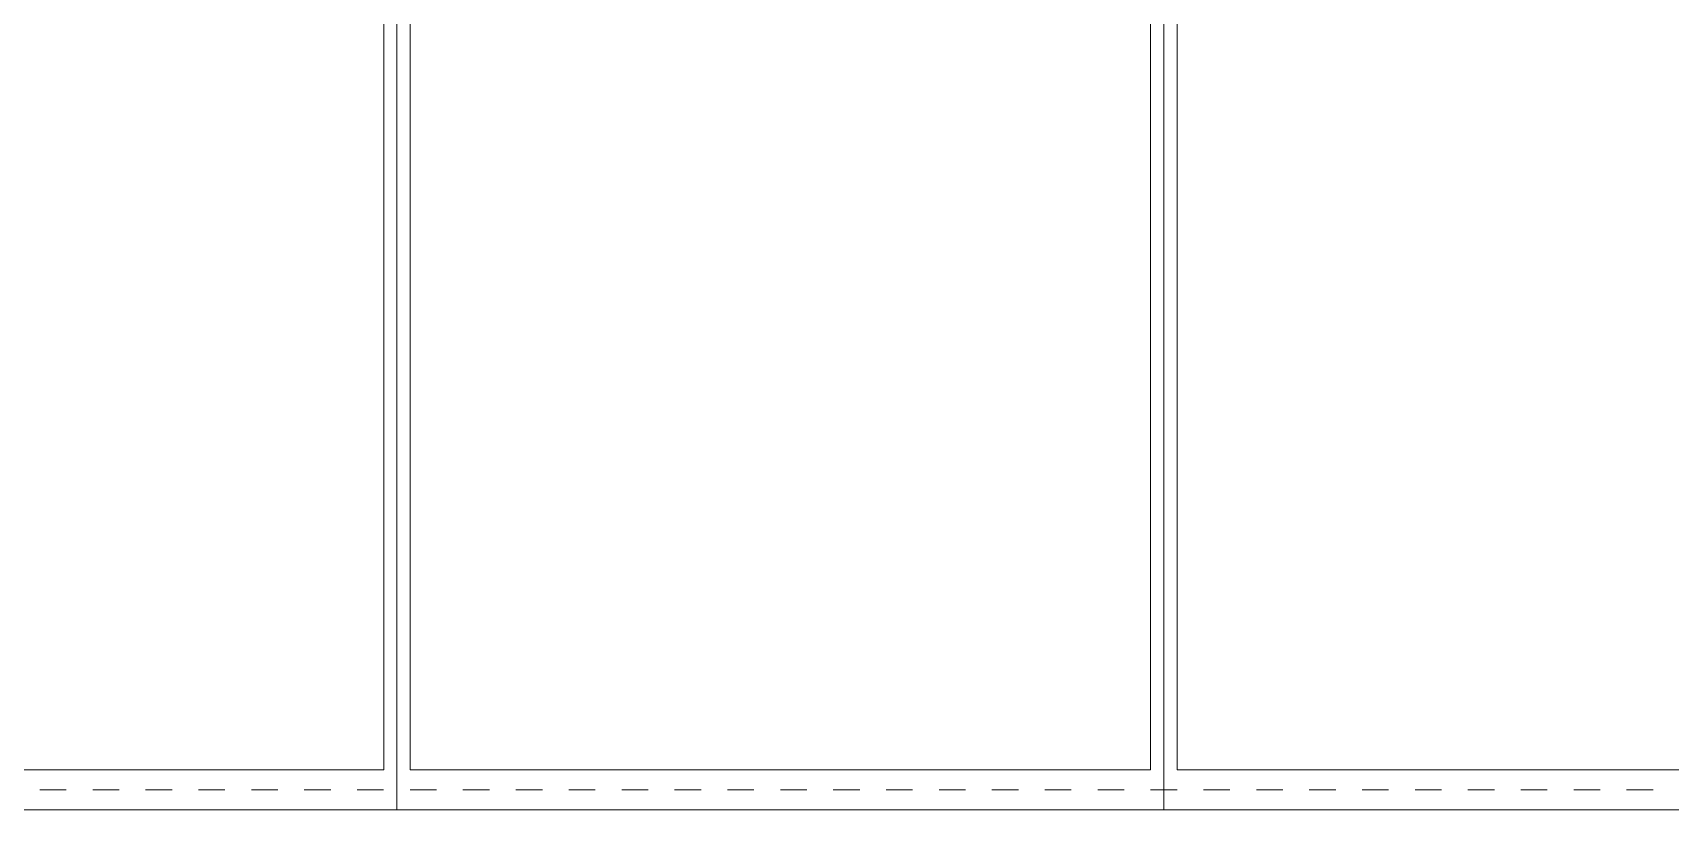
# Model space of a CAD drawing. Header units: metres. Extents: x 349703 to 349913, y 9282546 to 9282694.
# Drawn here: x 349758.16 to 349764.36, y 9282622.88 to 9282625.82 of the extents above; entities that cross this region are included whole.
import ezdxf

# ---------------------------------------------------------------- set-up
doc = ezdxf.new("R2010")
doc.units = ezdxf.units.M
doc.header["$LTSCALE"] = 0.25
doc.linetypes.add('01 nivel$0$HIDDEN2', pattern=[0.1875, 0.125, -0.0625])
doc.layers.add('ARQ-FONDO', color=253, linetype='CONTINUOUS', lineweight=9)

# ---------------------------------------------------------------- blocks, each defined once
blk = doc.blocks.new('PLAZA CENTRAL')
at = {"layer": 'ARQ-FONDO'}
for points in [[(349596.6395, 9282641.1169), (349621.0817, 9282641.1169), (349621.0817, 9282622.8854), (349596.6395, 9282622.8854)], [(349605.4395, 9282623.0364), (349608.2395, 9282623.0364), (349608.2395, 9282626.8063), (349605.4395, 9282626.8063)], [(349608.3395, 9282623.0364), (349611.1395, 9282623.0364), (349611.1395, 9282626.8063), (349608.3395, 9282626.8063)], [(349611.2395, 9282623.0364), (349614.0395, 9282623.0364), (349614.0395, 9282626.8063), (349611.2395, 9282626.8063)]]:
    blk.add_lwpolyline(points, close=True, dxfattribs=at)
for points in [[(349608.2895, 9282641.1169), (349608.2895, 9282622.8854)], [(349611.1895, 9282641.1169), (349611.1895, 9282622.8854)]]:
    blk.add_lwpolyline(points, dxfattribs=at)
blk = doc.blocks.new('VEREDA ADMINISTRACION')
at = {"layer": 'ARQ-FONDO', "linetype": '01 nivel$0$HIDDEN2', "lineweight": 5}
blk.add_lwpolyline([(350144.4908, 9282393.6693), (350170.2708, 9282393.6693), (350170.2708, 9282381.9393), (350144.4908, 9282381.9393)], close=True, dxfattribs=at)

msp = doc.modelspace()

# ---------------------------------------------------------------- block references
at = {"layer": 'ARQ-FONDO'}
for name, p in [('PLAZA CENTRAL', (151.2522, 0)), ('VEREDA ADMINISTRACION', (-396.6992, 229.2907))]:
    msp.add_blockref(name, p, dxfattribs=at)

doc.saveas('drawing.dxf')
